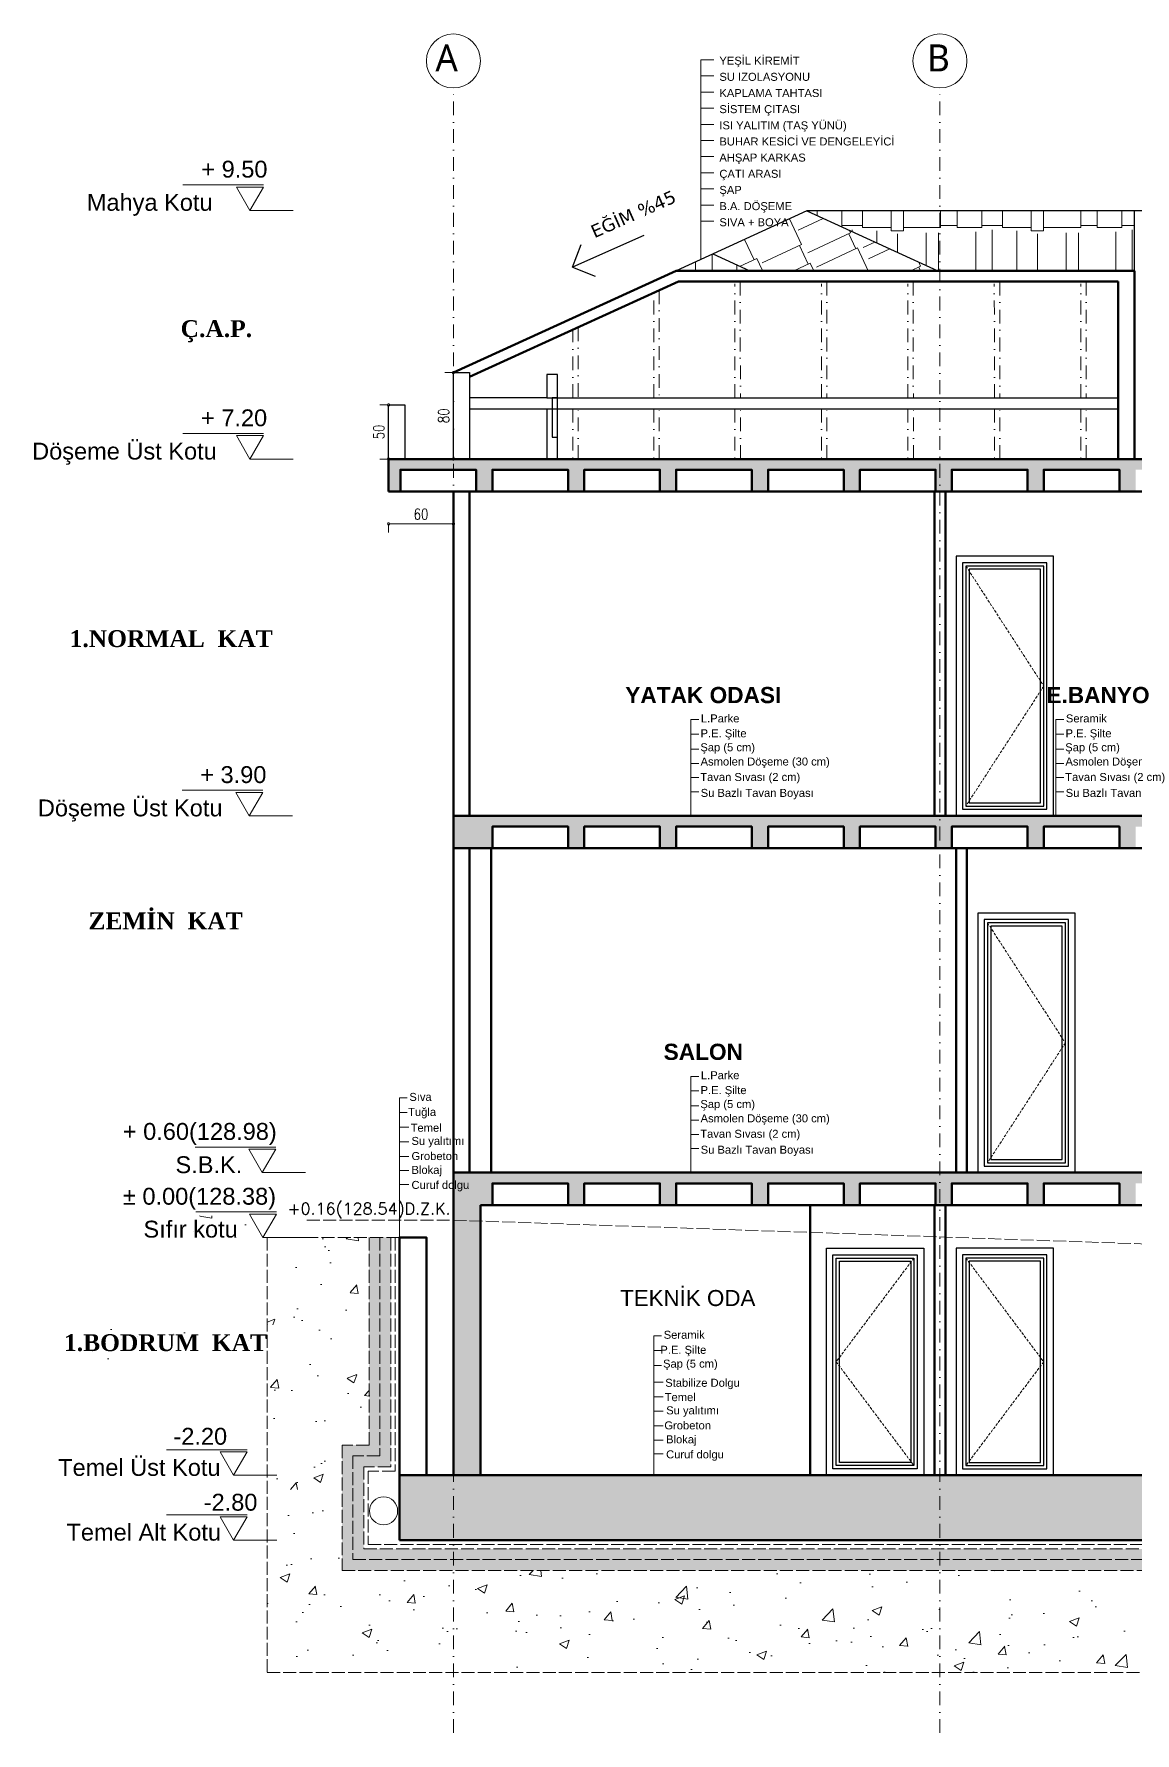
# Model space of a CAD drawing. Header units: millimetres. Extents: x 14753 to 45183, y 5640 to 19518.
# Drawn here: x 16542.3 to 16796.9, y 12096.1 to 12489 of the extents above; entities that cross this region are included whole.
import ezdxf

# ---------------------------------------------------------------- set-up
doc = ezdxf.new("R2010")
doc.units = ezdxf.units.MM
for name, pattern in [('ACAD_ISO02W100', [15, 12, -3]), ('DASHDOT', [25.4, 12.7, -6.35, 0, -6.35]), ('DUZ', [0]), ('HIDDEN', [0.375, 0.25, -0.125])]:
    doc.linetypes.add(name, pattern=pattern)
doc.layers.add('a_p1_enince', color=1, linetype='Continuous')
for name, color, linetype, lineweight in [('AKS', 251, 'DASHDOT', 0), ('Duvar', 1, 'Continuous', 50), ('DUVAR_0.30_gkhn', 7, 'DUZ', 30), ('Görüneyen', 250, 'HIDDEN', 0), ('k aks', 44, 'DASHDOT', 18), ('k ic olcu', 254, 'Continuous', 18), ('k kot', 31, 'Continuous', 20), ('k pencere', 4, 'Continuous', 25), ('k tarama', 252, 'Continuous', 9), ('k yazi', 253, 'Continuous', 15), ('kesiklii çizgi', 244, 'ACAD_ISO02W100', 5), ('Kolon', 30, 'Continuous', 50), ('YAZI', 1, 'Continuous', 0)]:
    doc.layers.add(name, color=color, linetype=linetype, lineweight=lineweight)
doc.styles.add('MtXpl_Segoe_UI', font='segoeui.ttf')
doc.styles.add('OLCU', font='romans.shx')
doc.styles.add('olcu 50', font='simplxtw.shx', dxfattribs={"width": 0.8, "height": 10})
doc.styles.get("Standard").update_dxf_attribs({"font": 'arial.ttf'})
doc.dimstyles.new('K OLCU 100', dxfattribs={"dimscale": 40, "dimtxt": 10, "dimasz": 0.12, "dimexe": 0.2, "dimexo": 0.8, "dimgap": 0.1, "dimtad": 1, "dimdec": 0, "dimzin": 9, "dimtxsty": 'olcu 50', "dimblk": 'DOTSMALL', "dimcen": 0.5, "dimadec": 0, "dimazin": 0, "dimtfac": 1, "dimtdec": 0, "dimtix": 1, "dimtmove": 1, "dimatfit": 0, "dimldrblk": 'ORIGIN', "dimfxl": 1, "dimfxlon": 1, "dimarcsym": 0})
pattern_1 = [(0, (5200.135, 1907.9), (97.155, 45.72), [22.86, -19.05, 26.67, -11.43, 34.29, -15.24]), (0, (5222.995, 1909.806), (97.155, 45.72), [19.05, -72.39, 15.24, -22.86]), (0, (5268.715, 1905.043), (97.155, 45.72), [11.43, -118.11]), (90, (5200.135, 1907.9), (-32.385, 45.72), [43.815, -139.065]), (90, (5222.995, 1907.9), (-32.385, 45.72), [42.8625, -140.0175]), (90, (5242.045, 1907.9), (-32.385, 45.72), [40.005, -142.875]), (90, (5268.715, 1905.043), (-32.385, 45.72), [43.815, -139.065]), (90, (5280.145, 1905.043), (-32.385, 45.72), [43.815, -139.065]), (90, (5314.435, 1907.9), (-32.385, 45.72), [41.91, -140.97])]

# ---------------------------------------------------------------- blocks, each defined once
blk = doc.blocks.new('_DotSmall')
at = {"color": 0, "linetype": 'ByBlock', "const_width": 0.5}
blk.add_lwpolyline([(-0.0625, 0, 1), (0.0625, 0, 1)], format="xyb", close=True, dxfattribs=at)
blk = doc.blocks.new('*D972')
at = {"layer": 'Defpoints', "color": 0, "transparency": 16777216}
for p in [(390954, 4550527.9), (391014, 4550527.9), (390954, 4550497.9)]:
    blk.add_point(p, dxfattribs=at)
at = {"layer": 'k ic olcu', "color": 0, "lineweight": -2, "transparency": 16777216}
for p, q in [((390954, 4550497.9), (390954, 4550489.9)), ((391014, 4550497.9), (390954, 4550497.9)), ((391014, 4550497.9), (391014, 4550489.9))]:
    blk.add_line(p, q, dxfattribs=at)
at = {"layer": 'k ic olcu', "color": 0, "lineweight": -2, "transparency": 16777216, "xscale": 4.8, "yscale": 4.8, "zscale": 4.8, "rotation": 180}
blk.add_blockref('_DotSmall', (390954, 4550497.9), dxfattribs=at)
at = {"layer": 'k ic olcu', "color": 0, "lineweight": -2, "transparency": 16777216, "xscale": 4.8, "yscale": 4.8, "zscale": 4.8}
blk.add_blockref('_DotSmall', (391014, 4550497.9), dxfattribs=at)
at = {"layer": 'k ic olcu', "color": 0, "transparency": 16777216, "insert": (390984, 4550506.9), "char_height": 10, "attachment_point": 5, "style": 'olcu 50'}
blk.add_mtext('60', dxfattribs=at)
blk = doc.blocks.new('_Origin')
at = {"color": 0, "linetype": 'ByBlock', "lineweight": -2}
blk.add_line((0, 0), (-1, 0), dxfattribs=at)
blk.add_circle((0, 0), 0.5, dxfattribs=at)
blk = doc.blocks.new('*D973')
at = {"layer": 'Defpoints', "color": 0, "transparency": 16777216}
for p in [(391014, 4550637.9), (391014, 4550637.9), (391014, 4550557.9)]:
    blk.add_point(p, dxfattribs=at)
at = {"layer": 'k ic olcu', "color": 0, "lineweight": -2, "transparency": 16777216}
for p, q in [((391014, 4550637.9), (391006, 4550637.9)), ((391014, 4550557.9), (391014, 4550637.9)), ((391014, 4550557.9), (391006, 4550557.9))]:
    blk.add_line(p, q, dxfattribs=at)
at = {"layer": 'k ic olcu', "color": 0, "lineweight": -2, "transparency": 16777216, "xscale": 4.8, "yscale": 4.8, "zscale": 4.8}
for p, rotation in [((391014, 4550637.9), 90), ((391014, 4550557.9), 270)]:
    blk.add_blockref('_DotSmall', p, dxfattribs=dict(at, rotation=rotation))
at = {"layer": 'k ic olcu', "color": 0, "transparency": 16777216, "insert": (391005, 4550597.9), "char_height": 10, "attachment_point": 5, "rotation": 90, "style": 'olcu 50'}
blk.add_mtext('80', dxfattribs=at)
blk = doc.blocks.new('*D978')
at = {"layer": 'Defpoints', "color": 0, "transparency": 16777216}
for p in [(390954, 4550607.9), (390954, 4550607.9), (390954, 4550557.9)]:
    blk.add_point(p, dxfattribs=at)
at = {"layer": 'DUVAR_0.30_gkhn', "color": 0, "lineweight": -2, "transparency": 16777216}
for p, q in [((390954, 4550607.9), (390946, 4550607.9)), ((390954, 4550557.9), (390954, 4550607.9)), ((390954, 4550557.9), (390946, 4550557.9))]:
    blk.add_line(p, q, dxfattribs=at)
at = {"layer": 'DUVAR_0.30_gkhn', "color": 0, "lineweight": -2, "transparency": 16777216, "xscale": 4.8, "yscale": 4.8, "zscale": 4.8}
for p, rotation in [((390954, 4550607.9), 90), ((390954, 4550557.9), 270)]:
    blk.add_blockref('_DotSmall', p, dxfattribs=dict(at, rotation=rotation))
at = {"layer": 'DUVAR_0.30_gkhn', "color": 0, "transparency": 16777216, "insert": (390945, 4550582.9), "char_height": 10, "attachment_point": 5, "rotation": 90, "style": 'olcu 50'}
blk.add_mtext('50', dxfattribs=at)
blk = doc.blocks.new('kot1')
for p, q in [((578788.5, 90039.1), (578863, 90039.1)), ((578801, 90015.5), (578761, 90015.5))]:
    blk.add_line(p, q)
blk.add_lwpolyline([(578813.5, 90037.1), (578788.5, 90037.1), (578801, 90015.5)], close=True)
blk = doc.blocks.new('k4')
at = {"layer": 'YAZI', "xscale": -1}
for p in [(976925, 4460772.3), (976925.1, 4460542.4), (976924.4, 4460212.4), (976936.5, 4459882.4), (976937.1, 4459822.4), (976909.9, 4459602.4), (976909.9, 4459542.4)]:
    blk.add_blockref('kot1', p, dxfattribs=at)
at = {"layer": 'YAZI'}
for s, p in [('+ 9.50', (398079.1, 4550818.2, 574.2)), ('Mahya Kotu', (397973.2, 4550787.5, 574.2)), ('+ 7.20', (398078.8, 4550588.2, 574.2)), ('Döşeme Üst Kotu', (397922.6, 4550557.4, 574.2)), ('+ 3.90', (398078.1, 4550258.2, 574.2)), ('Döşeme Üst Kotu', (397927.9, 4550227.4, 574.2)), ('+ 0.60(128.98)', (398006.5, 4549928.2, 574.2)), ('S.B.K.', (398055.2, 4549897.4, 574.2)), ('± 0.00(128.38)', (398006.6, 4549868.2, 574.2)), ('Sıfır kotu', (398025.6, 4549837.8, 574.2)), ('-2.20', (398053.3, 4549646.2, 574.2)), ('Temel Üst Kotu', (397946.7, 4549617.4, 574.2)), ('-2.80', (398081.3, 4549585.2, 459.4)), ('Temel Alt Kotu', (397954.4, 4549557.5, 459.4))]:
    blk.add_text(s, height=15.6, dxfattribs=at).set_placement(p)
at = {"layer": 'YAZI', "char_height": 15.6, "width": 230.85, "attachment_point": 2}
for s, insert in [('{\\fTimes New Roman|b1|i0|c162|p18;Ç.A.P.}', (398093, 4550686.3, 0)), ('{\\fTimes New Roman|b1|i0|c162|p18;1.NORMAL  KAT}', (398051.2, 4550399.6, 0)), ('{\\fTimes New Roman|b1|i0|c162|p18;ZEMİN  KAT}', (398046, 4550138.5, 0)), ('{\\fTimes New Roman|b1|i0|c162|p18;1.BODRUM  KAT}', (398046, 4549748.4, 0))]:
    blk.add_mtext(s, dxfattribs=dict(at, insert=insert))
blk = doc.blocks.new('GXFFCGXFGFC')
at = {"layer": 'k yazi'}
for p, q in [((25995.3, 12934.2), (25995.3, 12749.5)), ((26007.4, 12934.2), (25995.3, 12934.2)), ((26007.4, 12919.2), (25995.3, 12919.2)), ((26007.4, 12904.3), (25995.3, 12904.3)), ((26007.4, 12889.4), (25995.3, 12889.4)), ((26007.4, 12874.4), (25995.3, 12874.4)), ((26007.4, 12859.5), (25995.3, 12859.5)), ((26007.4, 12844.6), (25995.3, 12844.6)), ((26007.4, 12829.6), (25995.3, 12829.6)), ((26007.4, 12814.7), (25995.3, 12814.7)), ((26007.4, 12799.7), (25995.3, 12799.7)), ((26007.4, 12784.8), (25995.3, 12784.8))]:
    blk.add_line(p, q, dxfattribs=at)
for s, p in [('YEŞİL KİREMİT', (26012.4, 12929.6)), ('SU IZOLASYONU', (26012.4, 12914.7)), ('KAPLAMA TAHTASI', (26012.4, 12899.7)), ('SİSTEM ÇITASI', (26012.4, 12884.8)), ('ISI YALITIM (TAŞ YÜNÜ)', (26012.4, 12869.8)), ('BUHAR KESİCİ VE DENGELEYİCİ', (26012.4, 12854.9)), ('AHŞAP KARKAS', (26012.4, 12840)), ('ÇATI ARASI', (26012.4, 12825)), ('ŞAP', (26012.4, 12810.1)), ('B.A. DÖŞEME', (26012.4, 12795.1)), ('SIVA + BOYA', (26012.4, 12780.2))]:
    blk.add_text(s, height=7.4, dxfattribs=at).set_placement(p)
blk = doc.blocks.new('Bblok b-b kesiti')
at = {"layer": 'k tarama'}
h = blk.add_hatch(dxfattribs=at)
h.set_pattern_fill('AR-RSHKE', color=256, scale=0.15, angle=115)
h.set_pattern_definition([(115, (5200.135, 1907.9), (-82.49586924, 68.7302261), [22.86, -19.05, 26.67, -11.43, 34.29, -15.24]), (115, (5188.75, 1927.814), (-82.49586924, 68.7302261), [19.05, -72.39, 15.24, -22.86]), (115, (5173.74, 1971.263), (-82.49586924, 68.7302261), [11.43, -118.11]), (205, (5200.135, 1907.9), (-27.74989962, -48.6728846), [43.815, -139.065]), (205, (5190.474, 1928.62), (-27.74989962, -48.6728846), [42.8625, -140.0175]), (205, (5182.424, 1945.884), (-27.74989962, -48.6728846), [40.005, -142.875]), (205, (5173.742, 1971.263), (-27.74989962, -48.6728846), [43.815, -139.065]), (205, (5168.91, 1981.622), (-27.74989962, -48.6728846), [43.815, -139.065]), (205, (5151.83, 2011.49), (-27.74989962, -48.6728846), [41.91, -140.97])])
h.paths.add_polyline_path([(391254, 4550747.6), (391288.1, 4550732), (391462.1, 4550732), (391341, 4550787.3)])
h = blk.add_hatch(dxfattribs=at)
h.set_pattern_fill('AR-RSHKE', color=256, scale=0.15, angle=360)
h.set_pattern_definition(pattern_1)
h.paths.add_polyline_path([(391341, 4550787.3), (391462.1, 4550732), (391644, 4550732), (391644, 4550787.3)])
h = blk.add_hatch(dxfattribs=at)
h.set_pattern_fill('AR-RSHKE', color=256, scale=0.15, angle=360)
h.set_pattern_definition(pattern_1)
h.paths.add_polyline_path([(391219.9, 4550732), (391254, 4550747.6), (391288.1, 4550732)])
h = blk.add_hatch(dxfattribs=at)
h.set_pattern_fill('JIS_STN_2.5', color=256, scale=5)
h.set_pattern_definition([(45, (5200.135, 1907.9), (-8.838834765, 8.838834765), []), (45, (5208.96, 1907.9), (-8.838834765, 8.838834765), [6, -2.5])])
h.paths.add_polyline_path([(391630, 4550547.9), (391560, 4550547.9), (391560, 4550527.9), (391545, 4550527.9), (391545, 4550547.9), (391475, 4550547.9), (391475, 4550527.9), (391460, 4550527.9), (391460, 4550547.9), (391390, 4550547.9), (391390, 4550527.9), (391375, 4550527.9), (391375, 4550547.9), (391305, 4550547.9), (391305, 4550527.9), (391290, 4550527.9), (391290, 4550547.9), (391220, 4550547.9), (391220, 4550527.9), (391205, 4550527.9), (391205, 4550547.9), (391135, 4550547.9), (391135, 4550527.9), (391120, 4550527.9), (391120, 4550547.9), (391050, 4550547.9), (391050, 4550527.9), (391035, 4550527.9), (391035, 4550547.9), (390965, 4550547.9), (390965, 4550527.9), (390954, 4550527.9), (390954, 4550557.9), (392150, 4550557.9), (392150, 4550527.9), (392140, 4550527.9), (392140, 4550547.9), (392070, 4550547.9), (392070, 4550527.9), (392055, 4550527.9), (392055, 4550547.9), (391985, 4550547.9), (391985, 4550527.9), (391970, 4550527.9), (391970, 4550547.9), (391900, 4550547.9), (391900, 4550527.9), (391885, 4550527.9), (391885, 4550547.9), (391815, 4550547.9), (391815, 4550527.9), (391800, 4550527.9), (391800, 4550547.9), (391730, 4550547.9), (391730, 4550527.9), (391715, 4550527.9), (391715, 4550547.9), (391645, 4550547.9), (391645, 4550527.9), (391630, 4550527.9)])
h.paths.add_polyline_path([(391630, 4550217.9), (391560, 4550217.9), (391560, 4550197.9), (391545, 4550197.9), (391545, 4550217.9), (391475, 4550217.9), (391475, 4550197.9), (391460, 4550197.9), (391460, 4550217.9), (391390, 4550217.9), (391390, 4550197.9), (391375, 4550197.9), (391375, 4550217.9), (391305, 4550217.9), (391305, 4550197.9), (391290, 4550197.9), (391290, 4550217.9), (391220, 4550217.9), (391220, 4550197.9), (391205, 4550197.9), (391205, 4550217.9), (391135, 4550217.9), (391135, 4550197.9), (391120, 4550197.9), (391120, 4550217.9), (391050, 4550217.9), (391050, 4550197.9), (391014, 4550197.9), (391014, 4550227.9), (392090, 4550227.9), (392090, 4550197.9), (392055, 4550197.9), (392055, 4550217.9), (391985, 4550217.9), (391985, 4550197.9), (391970, 4550197.9), (391970, 4550217.9), (391900, 4550217.9), (391900, 4550197.9), (391885, 4550197.9), (391885, 4550217.9), (391815, 4550217.9), (391815, 4550197.9), (391800, 4550197.9), (391800, 4550217.9), (391730, 4550217.9), (391730, 4550197.9), (391715, 4550197.9), (391715, 4550217.9), (391645, 4550217.9), (391645, 4550197.9), (391630, 4550197.9)])
h.paths.add_polyline_path([(391630, 4549887.9), (391560, 4549887.9), (391560, 4549867.9), (391545, 4549867.9), (391545, 4549887.9), (391475, 4549887.9), (391475, 4549867.9), (391460, 4549867.9), (391460, 4549887.9), (391390, 4549887.9), (391390, 4549867.9), (391375, 4549867.9), (391375, 4549887.9), (391305, 4549887.9), (391305, 4549867.9), (391290, 4549867.9), (391290, 4549887.9), (391220, 4549887.9), (391220, 4549867.9), (391205, 4549867.9), (391205, 4549887.9), (391135, 4549887.9), (391135, 4549867.9), (391120, 4549867.9), (391120, 4549887.9), (391050, 4549887.9), (391050, 4549867.9), (391039, 4549867.9), (391039, 4549617.9), (391014, 4549617.9), (391014, 4549897.9), (392090, 4549897.9), (392090, 4549617.9), (392065, 4549617.9), (392065, 4549867.9), (392055, 4549867.9), (392055, 4549887.9), (391985, 4549887.9), (391985, 4549867.9), (391970, 4549867.9), (391970, 4549887.9), (391900, 4549887.9), (391900, 4549867.9), (391885, 4549867.9), (391885, 4549887.9), (391815, 4549887.9), (391815, 4549867.9), (391800, 4549867.9), (391800, 4549887.9), (391730, 4549887.9), (391730, 4549867.9), (391715, 4549867.9), (391715, 4549887.9), (391645, 4549887.9), (391645, 4549867.9), (391630, 4549867.9)])
h.paths.add_polyline_path([(390964, 4549557.9), (390964, 4549617.9), (392140, 4549617.9), (392140, 4549557.9)])
h = blk.add_hatch(dxfattribs=at)
h.set_pattern_fill('AR-CONC', color=256, scale=0.5)
h.paths.add_polyline_path([(390841.6, 4549571.8), (390849.6, 4549557.9), (390862.1, 4549579.6), (390841.6, 4549579.6), (390841.6, 4549631.8), (390849.6, 4549617.9), (390862.1, 4549639.6), (390841.6, 4549639.6), (390841.6, 4549837.9), (390936, 4549837.9), (390936, 4549645.9), (390911, 4549645.9), (390911, 4549529.9), (392193, 4549529.9), (392193, 4549645.9), (392118, 4549645.9), (392118, 4549837.9), (392262.4, 4549837.9), (392262.4, 4549435.5), (390841.6, 4549435.5)])
h.paths.add_polyline_path([(390883, 4549723.9), (390691.1, 4549723.9), (390691.1, 4549757.2), (390883, 4549757.2)])
h.paths.add_polyline_path([(390874.1, 4549580.9), (390818.2, 4549580.9), (390818.2, 4549604.7), (390874.1, 4549604.7)])
h.paths.add_polyline_path([(390859.4, 4549833.4), (390763.6, 4549833.4), (390763.6, 4549857.9), (390859.4, 4549857.9)])
h = blk.add_hatch(dxfattribs=at)
h.set_pattern_fill('GRAVEL', color=256)
h.paths.add_polyline_path([(390936, 4549837.9), (390946, 4549837.9), (390946, 4549635.9), (390921, 4549635.9), (390921, 4549539.9), (392183, 4549539.9), (392183, 4549635.9), (392108, 4549635.9), (392108, 4549837.9), (392118, 4549837.9), (392118, 4549645.9), (392193, 4549645.9), (392193, 4549529.9), (390911, 4549529.9), (390911, 4549645.9), (390936, 4549645.9)])
h = blk.add_hatch(dxfattribs=at)
h.set_pattern_fill('JIS_STN_2.5', color=256, scale=5)
h.paths.add_polyline_path([(390946, 4549837.9), (390956, 4549837.9), (390956, 4549625.9), (390931, 4549625.9), (390931, 4549549.9), (392173, 4549549.9), (392173, 4549625.9), (392098, 4549625.9), (392098, 4549837.9), (392108, 4549837.9), (392108, 4549635.9), (392183, 4549635.9), (392183, 4549539.9), (390921, 4549539.9), (390921, 4549635.9), (390946, 4549635.9)])
at = {"layer": 'AKS'}
for points in [[(391279.3, 4550721.8), (391279.4, 4550614.3), (391274.4, 4550614.3), (391274.3, 4550720)], [(391359.3, 4550721.8), (391359.4, 4550614.3), (391354.4, 4550614.3), (391354.3, 4550720)], [(391439.3, 4550721.8), (391439.4, 4550614.3), (391434.4, 4550614.3), (391434.3, 4550720)], [(391519.3, 4550721.8), (391519.4, 4550614.3), (391514.4, 4550614.3), (391514.3, 4550720)], [(391599.3, 4550721.8), (391599.4, 4550614.3), (391594.4, 4550614.3), (391594.3, 4550720)], [(391204.3, 4550713.9), (391204.4, 4550614.3), (391199.4, 4550614.3), (391199.3, 4550711.6)], [(391129.3, 4550679.6), (391129.4, 4550614.3), (391124.4, 4550614.3), (391124.3, 4550677.3)]]:
    blk.add_lwpolyline(points, dxfattribs=at)
for points in [[(391124.4, 4550557.9), (391129.4, 4550557.9), (391129.4, 4550604.3), (391124.4, 4550604.3)], [(391199.4, 4550557.9), (391204.4, 4550557.9), (391204.4, 4550604.3), (391199.4, 4550604.3)], [(391274.4, 4550557.9), (391279.4, 4550557.9), (391279.4, 4550604.3), (391274.4, 4550604.3)], [(391354.4, 4550557.9), (391359.4, 4550557.9), (391359.4, 4550604.3), (391354.4, 4550604.3)], [(391434.4, 4550557.9), (391439.4, 4550557.9), (391439.4, 4550604.3), (391434.4, 4550604.3)], [(391514.4, 4550557.9), (391519.4, 4550557.9), (391519.4, 4550604.3), (391514.4, 4550604.3)], [(391594.4, 4550557.9), (391599.4, 4550557.9), (391599.4, 4550604.3), (391594.4, 4550604.3)]]:
    blk.add_lwpolyline(points, close=True, dxfattribs=at)
at = {"layer": 'Duvar'}
for p, q in [((391219.9, 4550732), (391014, 4550637.9)), ((391219.9, 4550732), (391644, 4550732)), ((391644, 4550557.9), (391644, 4550732)), ((391222.1, 4550722), (391029, 4550633.8)), ((391222.1, 4550722), (391629, 4550722)), ((391629, 4550557.9), (391629, 4550722)), ((391014, 4550227.9), (391014, 4550527.9)), ((391029, 4550227.9), (391029, 4550527.9)), ((391459, 4550227.9), (391459, 4550527.9)), ((391469, 4550227.9), (391469, 4550527.9)), ((391014, 4549897.9), (391014, 4550197.9)), ((391029, 4549897.9), (391029, 4550197.9)), ((391479, 4549897.9), (391479, 4550197.9)), ((391489, 4549897.9), (391489, 4550197.9)), ((391344, 4549617.9), (391344, 4549867.9)), ((391459, 4549617.9), (391459, 4549867.9)), ((391469, 4549617.9), (391469, 4549867.9))]:
    blk.add_line(p, q, dxfattribs=at)
at = {"layer": 'DUVAR_0.30_gkhn'}
for points in [[(391014, 4550557.9), (391014, 4550637.9), (391029, 4550637.9), (391029, 4550557.9)], [(391100.4, 4550604.4), (391100.4, 4550558), (391110.4, 4550558), (391110.4, 4550636.1), (391100.4, 4550636.1), (391100.4, 4550614.4)], [(390954, 4550557.9), (390954, 4550607.9), (390969, 4550607.9), (390969, 4550557.9)], [(391100.4, 4550614.4), (391029, 4550614.4), (391029, 4550604.3), (391629, 4550604.3)], [(391629, 4550614.3), (391100.4, 4550614.3), (391100.4, 4550614.3)]]:
    blk.add_lwpolyline(points, dxfattribs=at)
blk.add_lwpolyline([(391110.4, 4550614.4), (391105.4, 4550614.4), (391105.4, 4550578), (391110.4, 4550578)], close=True, dxfattribs=at)
at = {"layer": 'Görüneyen', "ltscale": 10}
for p, q in [((391488, 4550458.9), (391560, 4550347.9)), ((391560, 4550347.9), (391488, 4550236.9)), ((391508, 4550128.9), (391580, 4550017.9)), ((391580, 4550017.9), (391508, 4549906.9)), ((391440, 4549818.9), (391368, 4549722.9)), ((391488, 4549818.9), (391560, 4549722.9)), ((391368, 4549722.9), (391440, 4549626.9)), ((391560, 4549722.9), (391488, 4549626.9))]:
    blk.add_line(p, q, dxfattribs=at)
at = {"layer": 'k aks'}
for p, q in [((391014, 4549379.6), (391014, 4550901.1)), ((391464, 4549379.6), (391464, 4550901.1))]:
    blk.add_line(p, q, dxfattribs=at)
at = {"layer": 'k aks', "linetype": 'Continuous'}
for centre in [(391014, 4550926.1), (391464, 4550926.1)]:
    blk.add_circle(centre, 25, dxfattribs=at)
at = {"layer": 'k pencere'}
for p, q in [((391341, 4550787.3), (391219.9, 4550732)), ((391763, 4550787.3), (391341, 4550787.3)), ((391341, 4550787.3), (391462.1, 4550732)), ((391644, 4550732), (391644, 4550787.3)), ((391190.2, 4550764.7), (391124.1, 4550735.3)), ((391124.1, 4550735.3), (391132, 4550756.4)), ((391254, 4550747.6), (391288.1, 4550732)), ((391124.1, 4550735.3), (391145.1, 4550727))]:
    blk.add_line(p, q, dxfattribs=at)
for points in [[(391479, 4550227.9), (391569, 4550227.9), (391569, 4550467.9), (391479, 4550467.9)], [(391485, 4550461.9), (391485, 4550233.9), (391563, 4550233.9), (391563, 4550461.9)], [(391488, 4550458.9), (391488, 4550236.9), (391560, 4550236.9), (391560, 4550458.9)], [(391491, 4550455.9), (391491, 4550239.9), (391557, 4550239.9), (391557, 4550455.9)], [(391499, 4549897.9), (391589, 4549897.9), (391589, 4550137.9), (391499, 4550137.9)], [(391505, 4550131.9), (391505, 4549903.9), (391583, 4549903.9), (391583, 4550131.9)], [(391508, 4550128.9), (391508, 4549906.9), (391580, 4549906.9), (391580, 4550128.9)], [(391511, 4550125.9), (391511, 4549909.9), (391577, 4549909.9), (391577, 4550125.9)], [(391449, 4549617.9), (391359, 4549617.9), (391359, 4549827.9), (391449, 4549827.9)], [(391443, 4549821.9), (391443, 4549623.9), (391365, 4549623.9), (391365, 4549821.9)], [(391479, 4549617.9), (391569, 4549617.9), (391569, 4549827.9), (391479, 4549827.9)], [(391485, 4549821.9), (391485, 4549623.9), (391563, 4549623.9), (391563, 4549821.9)], [(391440, 4549818.9), (391440, 4549626.9), (391368, 4549626.9), (391368, 4549818.9)], [(391437, 4549815.9), (391437, 4549629.9), (391371, 4549629.9), (391371, 4549815.9)], [(391488, 4549818.9), (391488, 4549626.9), (391560, 4549626.9), (391560, 4549818.9)], [(391491, 4549815.9), (391491, 4549629.9), (391557, 4549629.9), (391557, 4549815.9)]]:
    blk.add_lwpolyline(points, close=True, dxfattribs=at)
at = {"layer": 'k tarama'}
blk.add_circle((390949.4, 4549585), 13, dxfattribs=at)
at = {"layer": 'k yazi'}
for p, q in [((391233.7, 4550316.9), (391240.9, 4550316.9)), ((391233.7, 4550227.9), (391233.7, 4550316.9)), ((391571.3, 4550316.9), (391578.5, 4550316.9)), ((391571.3, 4550227.9), (391571.3, 4550316.9)), ((391233.7, 4550303.4), (391240.9, 4550303.4)), ((391571.3, 4550303.4), (391578.5, 4550303.4)), ((391233.7, 4550289.6), (391240.9, 4550289.6)), ((391233.7, 4550289.6), (391240.9, 4550289.6)), ((391233.7, 4550276.4), (391240.9, 4550276.4)), ((391233.7, 4550276.4), (391240.9, 4550276.4)), ((391571.3, 4550289.6), (391578.5, 4550289.6)), ((391571.3, 4550289.6), (391578.5, 4550289.6)), ((391571.3, 4550276.4), (391578.5, 4550276.4)), ((391571.3, 4550276.4), (391578.5, 4550276.4)), ((391233.7, 4550263.2), (391240.9, 4550263.2)), ((391233.7, 4550263.2), (391240.9, 4550263.2)), ((391571.3, 4550263.2), (391578.5, 4550263.2)), ((391571.3, 4550263.2), (391578.5, 4550263.2)), ((391233.7, 4550250.1), (391240.9, 4550250.1)), ((391233.7, 4550250.1), (391240.9, 4550250.1)), ((391571.3, 4550250.1), (391578.5, 4550250.1)), ((391571.3, 4550250.1), (391578.5, 4550250.1)), ((391233.7, 4549986.9), (391240.9, 4549986.9)), ((391233.7, 4549897.9), (391233.7, 4549986.9)), ((390964, 4549837.9), (390964, 4549966.9)), ((390964, 4549966.9), (390971.2, 4549966.9)), ((391233.7, 4549973.4), (391240.9, 4549973.4)), ((390964, 4549953.4), (390971.2, 4549953.4)), ((391233.7, 4549959.6), (391240.9, 4549959.6)), ((391233.7, 4549959.6), (391240.9, 4549959.6)), ((391233.7, 4549946.4), (391240.9, 4549946.4)), ((391233.7, 4549946.4), (391240.9, 4549946.4)), ((390964, 4549939.8), (390972.7, 4549939.8)), ((390964, 4549939.8), (390972.7, 4549939.8)), ((390964, 4549939.8), (390972.7, 4549939.8)), ((391233.7, 4549933.2), (391240.9, 4549933.2)), ((391233.7, 4549933.2), (391240.9, 4549933.2)), ((390964, 4549926.5), (390972.7, 4549926.5)), ((390964, 4549926.5), (390972.7, 4549926.5)), ((391233.7, 4549920.1), (391240.9, 4549920.1)), ((391233.7, 4549920.1), (391240.9, 4549920.1)), ((390964, 4549912.9), (390972.7, 4549912.9)), ((390964, 4549899.7), (390972.7, 4549899.7)), ((390964, 4549899.7), (390972.7, 4549899.7)), ((390964, 4549887), (390972.7, 4549887)), ((391199.3, 4549617.9), (391199.3, 4549746.9)), ((391199.3, 4549746.9), (391206.5, 4549746.9)), ((391199.3, 4549733.4), (391206.5, 4549733.4)), ((391199.3, 4549719.5), (391206.5, 4549719.5)), ((391199.3, 4549719.5), (391206.5, 4549719.5)), ((391199.3, 4549704), (391207.9, 4549704)), ((391199.3, 4549690.6), (391207.9, 4549690.6)), ((391199.3, 4549690.6), (391207.9, 4549690.6)), ((391199.3, 4549690.6), (391207.9, 4549690.6)), ((391199.3, 4549677.3), (391207.9, 4549677.3)), ((391199.3, 4549677.3), (391207.9, 4549677.3)), ((391199.3, 4549663.7), (391207.9, 4549663.7)), ((391199.3, 4549650.5), (391207.9, 4549650.5)), ((391199.3, 4549650.5), (391207.9, 4549650.5)), ((391199.3, 4549637.8), (391207.9, 4549637.8))]:
    blk.add_line(p, q, dxfattribs=at)
at = {"layer": 'kesiklii çizgi', "color": 4}
blk.add_lwpolyline([(390878.5, 4549853.9), (391014, 4549853.9), (392090, 4549816.9), (392202.9, 4549816.9)], dxfattribs=at)
at = {"layer": 'kesiklii çizgi'}
for points in [[(390964, 4549837.9), (390841.6, 4549837.9), (390841.6, 4549435.5), (392262.4, 4549435.5), (392262.4, 4549837.9), (392090, 4549837.9)], [(390936, 4549837.9), (390936, 4549645.9), (390911, 4549645.9), (390911, 4549529.9), (392193, 4549529.9), (392193, 4549645.9), (392118, 4549645.9), (392118, 4549837.9)], [(390946, 4549837.9), (390946, 4549635.9), (390921, 4549635.9), (390921, 4549539.9), (392183, 4549539.9), (392183, 4549635.9), (392108, 4549635.9), (392108, 4549837.9)], [(390956, 4549837.9), (390956, 4549625.9), (390931, 4549625.9), (390931, 4549549.9), (392173, 4549549.9), (392173, 4549625.9), (392098, 4549625.9), (392098, 4549837.9)], [(390960, 4549837.9), (390960, 4549621.9), (390935, 4549621.9), (390935, 4549553.9), (392169, 4549553.9), (392169, 4549621.9), (392094, 4549621.9), (392094, 4549837.9)]]:
    blk.add_lwpolyline(points, dxfattribs=at)
at = {"layer": 'Kolon'}
for p, q in [((392150, 4550557.9), (390954, 4550557.9)), ((390954, 4550557.9), (390954, 4550527.9)), ((392150, 4550527.9), (390954, 4550527.9)), ((392090, 4550227.9), (391014, 4550227.9)), ((391014, 4550227.9), (391014, 4550197.9)), ((392090, 4550197.9), (391014, 4550197.9)), ((391049, 4549897.9), (391049, 4550197.9)), ((391014, 4549617.9), (391014, 4549897.9)), ((392090, 4549897.9), (391014, 4549897.9)), ((391039, 4549617.9), (391039, 4549867.9)), ((392065, 4549867.9), (391039, 4549867.9)), ((392140, 4549617.9), (390964, 4549617.9)), ((390964, 4549557.9), (390964, 4549617.9)), ((392140, 4549557.9), (390964, 4549557.9))]:
    blk.add_line(p, q, dxfattribs=at)
for points in [[(391035, 4550527.9), (391035, 4550547.9), (390965, 4550547.9), (390965, 4550527.9)], [(391120, 4550527.9), (391120, 4550547.9), (391050, 4550547.9), (391050, 4550527.9)], [(391205, 4550527.9), (391205, 4550547.9), (391135, 4550547.9), (391135, 4550527.9)], [(391290, 4550527.9), (391290, 4550547.9), (391220, 4550547.9), (391220, 4550527.9)], [(391375, 4550527.9), (391375, 4550547.9), (391305, 4550547.9), (391305, 4550527.9)], [(391460, 4550527.9), (391460, 4550547.9), (391390, 4550547.9), (391390, 4550527.9)], [(391545, 4550527.9), (391545, 4550547.9), (391475, 4550547.9), (391475, 4550527.9)], [(391630, 4550527.9), (391630, 4550547.9), (391560, 4550547.9), (391560, 4550527.9)], [(391120, 4550197.9), (391120, 4550217.9), (391050, 4550217.9), (391050, 4550197.9)], [(391205, 4550197.9), (391205, 4550217.9), (391135, 4550217.9), (391135, 4550197.9)], [(391290, 4550197.9), (391290, 4550217.9), (391220, 4550217.9), (391220, 4550197.9)], [(391375, 4550197.9), (391375, 4550217.9), (391305, 4550217.9), (391305, 4550197.9)], [(391460, 4550197.9), (391460, 4550217.9), (391390, 4550217.9), (391390, 4550197.9)], [(391545, 4550197.9), (391545, 4550217.9), (391475, 4550217.9), (391475, 4550197.9)], [(391630, 4550197.9), (391630, 4550217.9), (391560, 4550217.9), (391560, 4550197.9)], [(391120, 4549867.9), (391120, 4549887.9), (391050, 4549887.9), (391050, 4549867.9)], [(391205, 4549867.9), (391205, 4549887.9), (391135, 4549887.9), (391135, 4549867.9)], [(391290, 4549867.9), (391290, 4549887.9), (391220, 4549887.9), (391220, 4549867.9)], [(391375, 4549867.9), (391375, 4549887.9), (391305, 4549887.9), (391305, 4549867.9)], [(391460, 4549867.9), (391460, 4549887.9), (391390, 4549887.9), (391390, 4549867.9)], [(391545, 4549867.9), (391545, 4549887.9), (391475, 4549887.9), (391475, 4549867.9)], [(391630, 4549867.9), (391630, 4549887.9), (391560, 4549887.9), (391560, 4549867.9)], [(390989, 4549617.9), (390989, 4549617.9), (390989, 4549837.9), (390964, 4549837.9), (390964, 4549617.9), (390989, 4549617.9)]]:
    blk.add_lwpolyline(points, dxfattribs=at)
at = {"layer": 'a_p1_enince'}
blk.add_blockref('GXFFCGXFGFC', (365247.6, 4537993), dxfattribs=at)
at = {"layer": 'k ic olcu'}
blk.add_blockref('k4', (-7298.3, 0), dxfattribs=at)
at = {"layer": 'k aks', "style": 'MtXpl_Segoe_UI'}
for s, p in [('A', (390997.3, 4550916.4)), ('B', (391452, 4550916.4))]:
    blk.add_text(s, height=25, dxfattribs=at).set_placement(p)
at = {"layer": 'k kot', "style": 'OLCU'}
blk.add_text('+0.16(128.54)D.Z.K.', height=10.8, dxfattribs=at).set_placement((390860.5, 4549859.1))
at = {"layer": 'k yazi'}
for s, p in [('Tuğla', (390972.1, 4549950.3)), ('Temel', (390974.4, 4549935.7)), ('Su yalıtımı', (390975.2, 4549923.5)), ('Grobeton', (390975.2, 4549909.5)), ('Blokaj', (390975.2, 4549896.7)), ('Curuf dolgu', (390975.2, 4549882.8)), ('P.E. Şilte', (391205.4, 4549730.3)), ('Stabilize Dolgu', (391209.9, 4549699.8)), ('Temel', (391209.4, 4549686.5)), ('Su yalıtımı', (391210.8, 4549674.3)), ('Grobeton', (391209.1, 4549660.4)), ('Blokaj', (391210.7, 4549647.5)), ('Curuf dolgu', (391210.7, 4549633.6))]:
    blk.add_text(s, height=7.4, dxfattribs=at).set_placement(p)
at = {"layer": 'k yazi', "insert": (391221.3, 4550795.9), "char_height": 12, "attachment_point": 9, "rotation": 23.9625}
blk.add_mtext_dynamic_manual_height_columns('{\\fVerdana|b0|i0|c162|p34;EĞİM %45}', width=153.763, gutter_width=12.5, heights=[0], dxfattribs=at)
at = {"layer": 'k yazi'}
for s, insert, char_height, width, attachment_point in [('{\\fArial|b1|i0|c162|p34;\\C0;YATAK ODASI}', (391245.1, 4550347.1), 15, 177.577, 2), ('{\\fArial|b1|i0|c162|p34;\\C0;E.BANYO}', (391610.2, 4550347.1), 15, 177.577, 2), ('{\\fArial|b0|i0|c162|p34;\\C7;P.E. Şilte}', (391242.6, 4550307.9), 7.4, 45.536, 1), ('{\\C7;L.Parke}', (391242.9, 4550321.7), 7.4, 53.891, 1), ('{\\C7;Seramik}', (391580.5, 4550321.7), 7.4, 53.891, 1), ('{\\fArial|b0|i0|c162|p34;\\C7;P.E. Şilte}', (391580.2, 4550307.9), 7.4, 45.536, 1), ('{\\fArial|b0|i0|c162|p34;\\C7;Şap (5 cm)}', (391242.4, 4550295), 7.4, 52.752, 1), ('{\\fArial|b0|i0|c162|p34;\\C7;Şap (5 cm)}', (391579.9, 4550295), 7.4, 52.752, 1), ('{\\C7;Asmolen Döşeme (30 cm)}', (391242.6, 4550281.8), 7.4, 121.866, 1), ('{\\C7;Asmolen Döşeme (30 cm)}', (391580.1, 4550281.8), 7.4, 121.866, 1), ('{\\fArial|b0|i0|c162|p34;\\C7;Tavan Sıvası (2 cm)}', (391242.3, 4550267.5), 7.4, 92.245, 1), ('{\\fArial|b0|i0|c162|p34;\\C7;Tavan Sıvası (2 cm)}', (391579.9, 4550267.5), 7.4, 92.245, 1), ('{\\fArial|b0|i0|c162|p34;\\C7;Su Bazlı Tavan Boyası}', (391242.7, 4550252.8), 7.4, 113.095, 1), ('{\\fArial|b0|i0|c162|p34;\\C7;Su Bazlı Tavan Boyası}', (391580.3, 4550252.8), 7.4, 113.095, 1), ('{\\fArial|b1|i0|c162|p34;\\C0;SALON}', (391245.1, 4550017.1), 15, 177.577, 2), ('{\\fArial|b0|i0|c162|p34;\\C7;P.E. Şilte}', (391242.6, 4549977.9), 7.4, 45.536, 1), ('{\\C7;L.Parke}', (391242.9, 4549991.7), 7.4, 53.891, 1), ('Sıva', (390973.2, 4549971.6), 7.4, 52.752, 1), ('{\\fArial|b0|i0|c162|p34;\\C7;Şap (5 cm)}', (391242.4, 4549965), 7.4, 52.752, 1), ('{\\C7;Asmolen Döşeme (30 cm)}', (391242.6, 4549951.8), 7.4, 121.866, 1), ('{\\fArial|b0|i0|c162|p34;\\C7;Tavan Sıvası (2 cm)}', (391242.3, 4549937.5), 7.4, 92.245, 1), ('{\\fArial|b0|i0|c162|p34;\\C7;Su Bazlı Tavan Boyası}', (391242.7, 4549922.8), 7.4, 113.095, 1), ('TEKNİK ODA', (391230.7, 4549789.3), 14.8, 355.154, 2), ('Seramik', (391208.5, 4549751.6), 7.4, 52.752, 1), ('{\\fArial|b0|i0|c162|p34;Şap (5 cm)}', (391207.9, 4549724.9), 7.4, 52.752, 1)]:
    blk.add_mtext(s, dxfattribs=dict(at, insert=insert, char_height=char_height, width=width, attachment_point=attachment_point))
at = {"layer": 'DUVAR_0.30_gkhn'}
dim = blk.add_linear_dim(base=(390954, 4550607.9), p1=(390954, 4550557.9), p2=(390954, 4550607.9), angle=90, dimstyle='K OLCU 100', dxfattribs=at)
dim.commit()
dim.dimension.update_dxf_attribs({"geometry": '*D978', "text_midpoint": (390945, 4550582.9)})
at = {"layer": 'k ic olcu'}
for base, p1, p2, angle, picture, middle in [((391014, 4550637.9), (391014, 4550557.9), (391014, 4550637.9), 90, '*D973', (391005, 4550597.9)), ((390954, 4550497.9), (391014, 4550527.9), (390954, 4550527.9), 180, '*D972', (390984, 4550506.9))]:
    dim = blk.add_linear_dim(base=base, p1=p1, p2=p2, angle=angle, dimstyle='K OLCU 100', dxfattribs=at)
    dim.commit()
    dim.dimension.update_dxf_attribs({"geometry": picture, "text_midpoint": middle})
blk = doc.blocks.new('İSKİ VAZİYET')
at = {"layer": 'k ic olcu'}
blk.add_blockref('Bblok b-b kesiti', (-385044.8, -4533843), dxfattribs=at)

msp = doc.modelspace()

# ---------------------------------------------------------------- block references
at = {"layer": 'k tarama', "xscale": 0.25, "yscale": 0.25, "zscale": 0.25}
msp.add_blockref('İSKİ VAZİYET', (15147.01, 8211.97, 0), dxfattribs=at)

doc.saveas('drawing.dxf')
